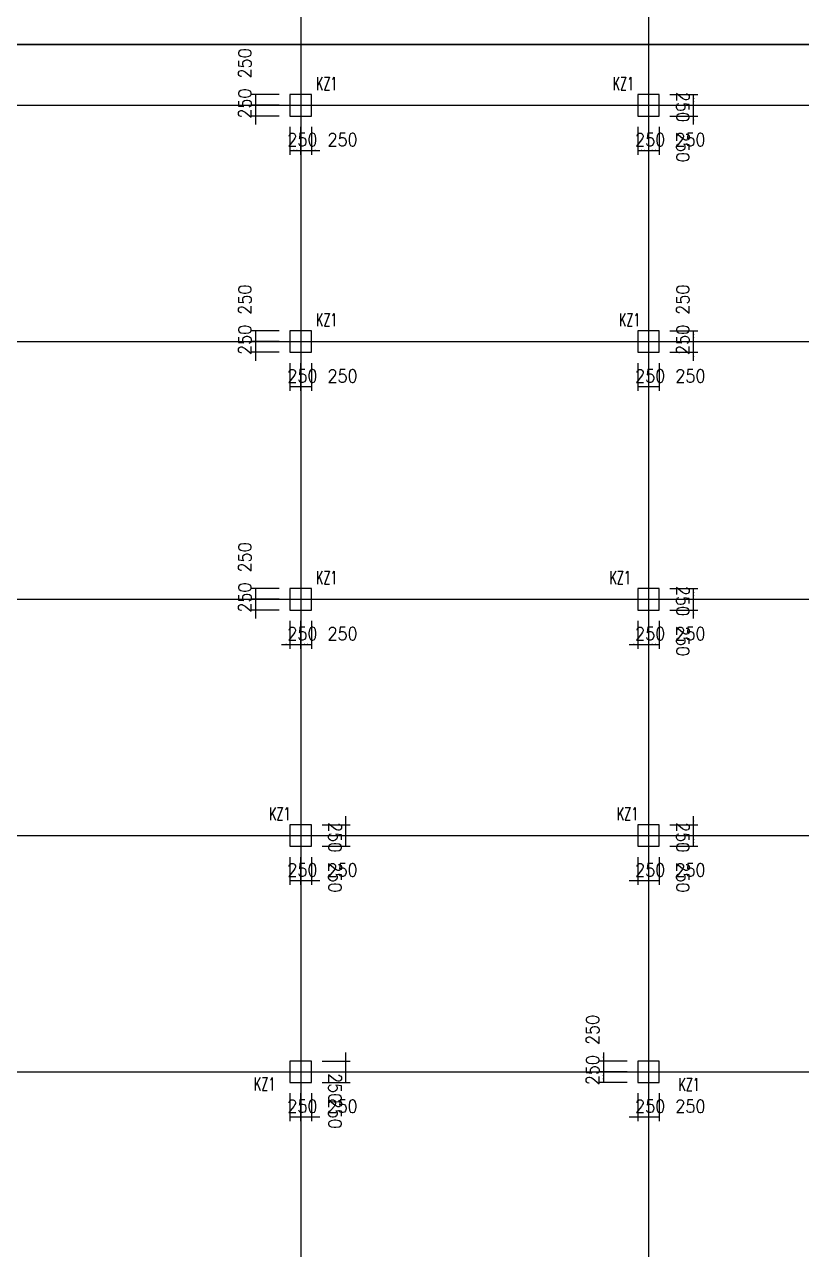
# Model space of a CAD drawing. Extents: x 387171 to 699106, y 11966 to 245688.
# Drawn here: x 556626 to 574722, y 174952 to 203469 of the extents above; entities that cross this region are included whole.
import ezdxf

# ---------------------------------------------------------------- set-up
doc = ezdxf.new("R2010")
doc.units = 0
doc.header["$LTSCALE"] = 100
doc.header["$MEASUREMENT"] = 0
for name, color, linetype in [('COLU', 7, 'Continuous'), ('DIM', 3, 'Continuous'), ('DOTE', 253, 'Continuous'), ('NUM', 7, 'Continuous')]:
    doc.layers.add(name, color=color, linetype=linetype)
doc.styles.get("Standard").update_dxf_attribs({"font": 'standard'})
doc.dimstyles.get("Standard").update_dxf_attribs({"dimtxt": 300, "dimasz": 100, "dimexe": 100, "dimexo": 250, "dimgap": 100, "dimtad": 0, "dimtoh": 1, "dimdec": 0, "dimdsep": 46, "dimcen": 0.09, "dimclrt": 7, "dimadec": 0, "dimazin": 0, "dimtfac": 1, "dimtdec": 4, "dimtofl": 0, "dimtmove": 0, "dimatfit": 3, "dimfxl": 1, "dimtolj": 1, "dimtzin": 0, "dimarcsym": 0})

# ---------------------------------------------------------------- blocks, each defined once
blk = doc.blocks.new('*D2750')
at = {"layer": 'DIM', "color": 0, "linetype": 'ByBlock', "lineweight": -2}
for p, q in [((562558, 201838), (561908, 201838)), ((562008, 201838), (562008, 201588)), ((562558, 201588), (561908, 201588))]:
    blk.add_line(p, q, dxfattribs=at)
for points in [[(562008, 201838), (562025, 201738), (561991, 201738)], [(562008, 201588), (561991, 201688), (562025, 201688)]]:
    blk.add_solid(points, dxfattribs=at)
at = {"layer": 'DIM', "color": 7, "linetype": 'Continuous', "lineweight": -2, "insert": (561758, 202564), "char_height": 300, "width": 566.67, "attachment_point": 5, "rotation": 90}
blk.add_mtext('250', dxfattribs=at)
blk = doc.blocks.new('*D2362')
at = {"layer": 'DIM', "color": 0, "linetype": 'ByBlock', "lineweight": -2}
for p, q in [((562008, 201788), (562008, 201138)), ((562558, 201588), (561908, 201588)), ((562558, 201338), (561908, 201338))]:
    blk.add_line(p, q, dxfattribs=at)
for points in [[(562008, 201588), (561991, 201688), (562025, 201688)], [(562008, 201338), (562025, 201238), (561991, 201238)]]:
    blk.add_solid(points, dxfattribs=at)
at = {"layer": 'DIM', "color": 7, "linetype": 'Continuous', "lineweight": -2, "insert": (561758, 201628), "char_height": 300, "width": 566.67, "attachment_point": 5, "rotation": 90}
blk.add_mtext('250', dxfattribs=at)
blk = doc.blocks.new('*D3269')
at = {"layer": 'DIM', "color": 0, "linetype": 'ByBlock', "lineweight": -2}
for p, q in [((562808, 201088), (562808, 200438)), ((563058, 201088), (563058, 200438)), ((562808, 200538), (563058, 200538))]:
    blk.add_line(p, q, dxfattribs=at)
for points in [[(562808, 200538), (562908, 200555), (562908, 200521)], [(563058, 200538), (562958, 200521), (562958, 200555)]]:
    blk.add_solid(points, dxfattribs=at)
at = {"layer": 'DIM', "color": 7, "linetype": 'Continuous', "lineweight": -2, "insert": (563098, 200788), "char_height": 300, "width": 566.67, "attachment_point": 5}
blk.add_mtext('250', dxfattribs=at)
blk = doc.blocks.new('*D2885')
at = {"layer": 'DIM', "color": 0, "linetype": 'ByBlock', "lineweight": -2}
for p, q in [((563058, 201088), (563058, 200438)), ((563308, 201088), (563308, 200438)), ((562858, 200538), (563508, 200538))]:
    blk.add_line(p, q, dxfattribs=at)
for points in [[(563058, 200538), (562958, 200521), (562958, 200555)], [(563308, 200538), (563408, 200555), (563408, 200521)]]:
    blk.add_solid(points, dxfattribs=at)
at = {"layer": 'DIM', "color": 7, "linetype": 'Continuous', "lineweight": -2, "insert": (564034, 200788), "char_height": 300, "width": 566.67, "attachment_point": 5}
blk.add_mtext('250', dxfattribs=at)
blk = doc.blocks.new('*D3811')
at = {"layer": 'DIM', "color": 0, "linetype": 'ByBlock', "lineweight": -2}
for p, q in [((570908, 201088), (570908, 200438)), ((571158, 201088), (571158, 200438)), ((570908, 200538), (571158, 200538))]:
    blk.add_line(p, q, dxfattribs=at)
for points in [[(570908, 200538), (571008, 200555), (571008, 200521)], [(571158, 200538), (571058, 200521), (571058, 200555)]]:
    blk.add_solid(points, dxfattribs=at)
at = {"layer": 'DIM', "color": 7, "linetype": 'Continuous', "lineweight": -2, "insert": (571198, 200788), "char_height": 300, "width": 566.67, "attachment_point": 5}
blk.add_mtext('250', dxfattribs=at)
blk = doc.blocks.new('*D3416')
at = {"layer": 'DIM', "color": 0, "linetype": 'ByBlock', "lineweight": -2}
for p, q in [((571158, 201088), (571158, 200438)), ((571408, 201088), (571408, 200438)), ((571158, 200538), (571408, 200538))]:
    blk.add_line(p, q, dxfattribs=at)
for points in [[(571158, 200538), (571258, 200555), (571258, 200521)], [(571408, 200538), (571308, 200521), (571308, 200555)]]:
    blk.add_solid(points, dxfattribs=at)
at = {"layer": 'DIM', "color": 7, "linetype": 'Continuous', "lineweight": -2, "insert": (572134, 200788), "char_height": 300, "width": 566.67, "attachment_point": 5}
blk.add_mtext('250', dxfattribs=at)
blk = doc.blocks.new('*D3612')
at = {"layer": 'DIM', "color": 0, "linetype": 'ByBlock', "lineweight": -2}
for p, q in [((572208, 201138), (572208, 201788)), ((571658, 201588), (572308, 201588)), ((571658, 201338), (572308, 201338))]:
    blk.add_line(p, q, dxfattribs=at)
for points in [[(572208, 201588), (572191, 201688), (572225, 201688)], [(572208, 201338), (572225, 201238), (572191, 201238)]]:
    blk.add_solid(points, dxfattribs=at)
at = {"layer": 'DIM', "color": 7, "linetype": 'Continuous', "lineweight": -2, "insert": (571958, 200612), "char_height": 300, "width": 566.67, "attachment_point": 5, "rotation": 270}
blk.add_mtext('250', dxfattribs=at)
blk = doc.blocks.new('*D4491')
at = {"layer": 'DIM', "color": 0, "linetype": 'ByBlock', "lineweight": -2}
for p, q in [((571658, 201838), (572308, 201838)), ((572208, 201588), (572208, 201838)), ((571658, 201588), (572308, 201588))]:
    blk.add_line(p, q, dxfattribs=at)
for points in [[(572208, 201838), (572225, 201738), (572191, 201738)], [(572208, 201588), (572191, 201688), (572225, 201688)]]:
    blk.add_solid(points, dxfattribs=at)
at = {"layer": 'DIM', "color": 7, "linetype": 'Continuous', "lineweight": -2, "insert": (571958, 201548), "char_height": 300, "width": 566.67, "attachment_point": 5, "rotation": 270}
blk.add_mtext('250', dxfattribs=at)
blk = doc.blocks.new('*D4528')
at = {"layer": 'DIM', "color": 0, "linetype": 'ByBlock', "lineweight": -2}
for p, q in [((562558, 196338), (561908, 196338)), ((562008, 196338), (562008, 196088)), ((562558, 196088), (561908, 196088))]:
    blk.add_line(p, q, dxfattribs=at)
for points in [[(562008, 196338), (562025, 196238), (561991, 196238)], [(562008, 196088), (561991, 196188), (562025, 196188)]]:
    blk.add_solid(points, dxfattribs=at)
at = {"layer": 'DIM', "color": 7, "linetype": 'Continuous', "lineweight": -2, "insert": (561758, 197064), "char_height": 300, "width": 566.67, "attachment_point": 5, "rotation": 90}
blk.add_mtext('250', dxfattribs=at)
blk = doc.blocks.new('*D716')
at = {"layer": 'DIM', "color": 0, "linetype": 'ByBlock', "lineweight": -2}
for p, q in [((562008, 196288), (562008, 195638)), ((562558, 196088), (561908, 196088)), ((562558, 195838), (561908, 195838))]:
    blk.add_line(p, q, dxfattribs=at)
for points in [[(562008, 196088), (561991, 196188), (562025, 196188)], [(562008, 195838), (562025, 195738), (561991, 195738)]]:
    blk.add_solid(points, dxfattribs=at)
at = {"layer": 'DIM', "color": 7, "linetype": 'Continuous', "lineweight": -2, "insert": (561758, 196128), "char_height": 300, "width": 566.67, "attachment_point": 5, "rotation": 90}
blk.add_mtext('250', dxfattribs=at)
blk = doc.blocks.new('*D482')
at = {"layer": 'DIM', "color": 0, "linetype": 'ByBlock', "lineweight": -2}
for p, q in [((562808, 195588), (562808, 194938)), ((563058, 195588), (563058, 194938)), ((562808, 195038), (563058, 195038))]:
    blk.add_line(p, q, dxfattribs=at)
for points in [[(562808, 195038), (562908, 195055), (562908, 195021)], [(563058, 195038), (562958, 195021), (562958, 195055)]]:
    blk.add_solid(points, dxfattribs=at)
at = {"layer": 'DIM', "color": 7, "linetype": 'Continuous', "lineweight": -2, "insert": (563098, 195288), "char_height": 300, "width": 566.67, "attachment_point": 5}
blk.add_mtext('250', dxfattribs=at)
blk = doc.blocks.new('*D1232')
at = {"layer": 'DIM', "color": 0, "linetype": 'ByBlock', "lineweight": -2}
for p, q in [((563058, 195588), (563058, 194938)), ((563308, 195588), (563308, 194938)), ((563058, 195038), (563308, 195038))]:
    blk.add_line(p, q, dxfattribs=at)
for points in [[(563058, 195038), (563158, 195055), (563158, 195021)], [(563308, 195038), (563208, 195021), (563208, 195055)]]:
    blk.add_solid(points, dxfattribs=at)
at = {"layer": 'DIM', "color": 7, "linetype": 'Continuous', "lineweight": -2, "insert": (564034, 195288), "char_height": 300, "width": 566.67, "attachment_point": 5}
blk.add_mtext('250', dxfattribs=at)
blk = doc.blocks.new('*D823')
at = {"layer": 'DIM', "color": 0, "linetype": 'ByBlock', "lineweight": -2}
for p, q in [((570908, 195588), (570908, 194938)), ((571158, 195588), (571158, 194938)), ((570908, 195038), (571158, 195038))]:
    blk.add_line(p, q, dxfattribs=at)
for points in [[(570908, 195038), (571008, 195055), (571008, 195021)], [(571158, 195038), (571058, 195021), (571058, 195055)]]:
    blk.add_solid(points, dxfattribs=at)
at = {"layer": 'DIM', "color": 7, "linetype": 'Continuous', "lineweight": -2, "insert": (571198, 195288), "char_height": 300, "width": 566.67, "attachment_point": 5}
blk.add_mtext('250', dxfattribs=at)
blk = doc.blocks.new('*D1746')
at = {"layer": 'DIM', "color": 0, "linetype": 'ByBlock', "lineweight": -2}
for p, q in [((571158, 195588), (571158, 194938)), ((571408, 195588), (571408, 194938)), ((571158, 195038), (571408, 195038))]:
    blk.add_line(p, q, dxfattribs=at)
for points in [[(571158, 195038), (571258, 195055), (571258, 195021)], [(571408, 195038), (571308, 195021), (571308, 195055)]]:
    blk.add_solid(points, dxfattribs=at)
at = {"layer": 'DIM', "color": 7, "linetype": 'Continuous', "lineweight": -2, "insert": (572134, 195288), "char_height": 300, "width": 566.67, "attachment_point": 5}
blk.add_mtext('250', dxfattribs=at)
blk = doc.blocks.new('*D1944')
at = {"layer": 'DIM', "color": 0, "linetype": 'ByBlock', "lineweight": -2}
for p, q in [((572208, 195638), (572208, 196288)), ((571658, 196088), (572308, 196088)), ((571658, 195838), (572308, 195838))]:
    blk.add_line(p, q, dxfattribs=at)
for points in [[(572208, 196088), (572191, 196188), (572225, 196188)], [(572208, 195838), (572225, 195738), (572191, 195738)]]:
    blk.add_solid(points, dxfattribs=at)
at = {"layer": 'DIM', "color": 7, "linetype": 'Continuous', "lineweight": -2, "insert": (571958, 196128), "char_height": 300, "width": 566.67, "attachment_point": 5, "rotation": 90}
blk.add_mtext('250', dxfattribs=at)
blk = doc.blocks.new('*D1682')
at = {"layer": 'DIM', "color": 0, "linetype": 'ByBlock', "lineweight": -2}
for p, q in [((571658, 196338), (572308, 196338)), ((572208, 196088), (572208, 196338)), ((571658, 196088), (572308, 196088))]:
    blk.add_line(p, q, dxfattribs=at)
for points in [[(572208, 196338), (572225, 196238), (572191, 196238)], [(572208, 196088), (572191, 196188), (572225, 196188)]]:
    blk.add_solid(points, dxfattribs=at)
at = {"layer": 'DIM', "color": 7, "linetype": 'Continuous', "lineweight": -2, "insert": (571958, 197064), "char_height": 300, "width": 566.67, "attachment_point": 5, "rotation": 90}
blk.add_mtext('250', dxfattribs=at)
blk = doc.blocks.new('*D1764')
at = {"layer": 'DIM', "color": 0, "linetype": 'ByBlock', "lineweight": -2}
for p, q in [((562558, 190338), (561908, 190338)), ((562008, 190338), (562008, 190088)), ((562558, 190088), (561908, 190088))]:
    blk.add_line(p, q, dxfattribs=at)
for points in [[(562008, 190338), (562025, 190238), (561991, 190238)], [(562008, 190088), (561991, 190188), (562025, 190188)]]:
    blk.add_solid(points, dxfattribs=at)
at = {"layer": 'DIM', "color": 7, "linetype": 'Continuous', "lineweight": -2, "insert": (561758, 191064), "char_height": 300, "width": 566.67, "attachment_point": 5, "rotation": 90}
blk.add_mtext('250', dxfattribs=at)
blk = doc.blocks.new('*D1959')
at = {"layer": 'DIM', "color": 0, "linetype": 'ByBlock', "lineweight": -2}
for p, q in [((562008, 190288), (562008, 189638)), ((562558, 190088), (561908, 190088)), ((562558, 189838), (561908, 189838))]:
    blk.add_line(p, q, dxfattribs=at)
for points in [[(562008, 190088), (561991, 190188), (562025, 190188)], [(562008, 189838), (562025, 189738), (561991, 189738)]]:
    blk.add_solid(points, dxfattribs=at)
at = {"layer": 'DIM', "color": 7, "linetype": 'Continuous', "lineweight": -2, "insert": (561758, 190128), "char_height": 300, "width": 566.67, "attachment_point": 5, "rotation": 90}
blk.add_mtext('250', dxfattribs=at)
blk = doc.blocks.new('*D1710')
at = {"layer": 'DIM', "color": 0, "linetype": 'ByBlock', "lineweight": -2}
for p, q in [((562808, 189588), (562808, 188938)), ((563058, 189588), (563058, 188938)), ((562608, 189038), (563258, 189038))]:
    blk.add_line(p, q, dxfattribs=at)
for points in [[(562808, 189038), (562708, 189021), (562708, 189055)], [(563058, 189038), (563158, 189055), (563158, 189021)]]:
    blk.add_solid(points, dxfattribs=at)
at = {"layer": 'DIM', "color": 7, "linetype": 'Continuous', "lineweight": -2, "insert": (563098, 189288), "char_height": 300, "width": 566.67, "attachment_point": 5}
blk.add_mtext('250', dxfattribs=at)
blk = doc.blocks.new('*D2476')
at = {"layer": 'DIM', "color": 0, "linetype": 'ByBlock', "lineweight": -2}
for p, q in [((563058, 189588), (563058, 188938)), ((563308, 189588), (563308, 188938)), ((563058, 189038), (563308, 189038))]:
    blk.add_line(p, q, dxfattribs=at)
for points in [[(563058, 189038), (563158, 189055), (563158, 189021)], [(563308, 189038), (563208, 189021), (563208, 189055)]]:
    blk.add_solid(points, dxfattribs=at)
at = {"layer": 'DIM', "color": 7, "linetype": 'Continuous', "lineweight": -2, "insert": (564034, 189288), "char_height": 300, "width": 566.67, "attachment_point": 5}
blk.add_mtext('250', dxfattribs=at)
blk = doc.blocks.new('*D2091')
at = {"layer": 'DIM', "color": 0, "linetype": 'ByBlock', "lineweight": -2}
for p, q in [((570908, 189588), (570908, 188938)), ((571158, 189588), (571158, 188938)), ((570708, 189038), (571358, 189038))]:
    blk.add_line(p, q, dxfattribs=at)
for points in [[(570908, 189038), (570808, 189021), (570808, 189055)], [(571158, 189038), (571258, 189055), (571258, 189021)]]:
    blk.add_solid(points, dxfattribs=at)
at = {"layer": 'DIM', "color": 7, "linetype": 'Continuous', "lineweight": -2, "insert": (571198, 189288), "char_height": 300, "width": 566.67, "attachment_point": 5}
blk.add_mtext('250', dxfattribs=at)
blk = doc.blocks.new('*D3005')
at = {"layer": 'DIM', "color": 0, "linetype": 'ByBlock', "lineweight": -2}
for p, q in [((571158, 189588), (571158, 188938)), ((571408, 189588), (571408, 188938)), ((571158, 189038), (571408, 189038))]:
    blk.add_line(p, q, dxfattribs=at)
for points in [[(571158, 189038), (571258, 189055), (571258, 189021)], [(571408, 189038), (571308, 189021), (571308, 189055)]]:
    blk.add_solid(points, dxfattribs=at)
at = {"layer": 'DIM', "color": 7, "linetype": 'Continuous', "lineweight": -2, "insert": (572134, 189288), "char_height": 300, "width": 566.67, "attachment_point": 5}
blk.add_mtext('250', dxfattribs=at)
blk = doc.blocks.new('*D2602')
at = {"layer": 'DIM', "color": 0, "linetype": 'ByBlock', "lineweight": -2}
for p, q in [((572208, 189638), (572208, 190288)), ((571658, 190088), (572308, 190088)), ((571658, 189838), (572308, 189838))]:
    blk.add_line(p, q, dxfattribs=at)
for points in [[(572208, 190088), (572191, 190188), (572225, 190188)], [(572208, 189838), (572225, 189738), (572191, 189738)]]:
    blk.add_solid(points, dxfattribs=at)
at = {"layer": 'DIM', "color": 7, "linetype": 'Continuous', "lineweight": -2, "insert": (571958, 189112), "char_height": 300, "width": 566.67, "attachment_point": 5, "rotation": 270}
blk.add_mtext('250', dxfattribs=at)
blk = doc.blocks.new('*D3509')
at = {"layer": 'DIM', "color": 0, "linetype": 'ByBlock', "lineweight": -2}
for p, q in [((571658, 190338), (572308, 190338)), ((572208, 190088), (572208, 190338)), ((571658, 190088), (572308, 190088))]:
    blk.add_line(p, q, dxfattribs=at)
for points in [[(572208, 190338), (572225, 190238), (572191, 190238)], [(572208, 190088), (572191, 190188), (572225, 190188)]]:
    blk.add_solid(points, dxfattribs=at)
at = {"layer": 'DIM', "color": 7, "linetype": 'Continuous', "lineweight": -2, "insert": (571958, 190048), "char_height": 300, "width": 566.67, "attachment_point": 5, "rotation": 270}
blk.add_mtext('250', dxfattribs=at)
blk = doc.blocks.new('*D2988')
at = {"layer": 'DIM', "color": 0, "linetype": 'ByBlock', "lineweight": -2}
for p, q in [((562808, 184088), (562808, 183438)), ((563058, 184088), (563058, 183438)), ((562808, 183538), (563058, 183538))]:
    blk.add_line(p, q, dxfattribs=at)
for points in [[(562808, 183538), (562908, 183555), (562908, 183521)], [(563058, 183538), (562958, 183521), (562958, 183555)]]:
    blk.add_solid(points, dxfattribs=at)
at = {"layer": 'DIM', "color": 7, "linetype": 'Continuous', "lineweight": -2, "insert": (563098, 183788), "char_height": 300, "width": 566.67, "attachment_point": 5}
blk.add_mtext('250', dxfattribs=at)
blk = doc.blocks.new('*D2585')
at = {"layer": 'DIM', "color": 0, "linetype": 'ByBlock', "lineweight": -2}
for p, q in [((563058, 184088), (563058, 183438)), ((563308, 184088), (563308, 183438)), ((562858, 183538), (563508, 183538))]:
    blk.add_line(p, q, dxfattribs=at)
for points in [[(563058, 183538), (562958, 183521), (562958, 183555)], [(563308, 183538), (563408, 183555), (563408, 183521)]]:
    blk.add_solid(points, dxfattribs=at)
at = {"layer": 'DIM', "color": 7, "linetype": 'Continuous', "lineweight": -2, "insert": (564034, 183788), "char_height": 300, "width": 566.67, "attachment_point": 5}
blk.add_mtext('250', dxfattribs=at)
blk = doc.blocks.new('*D3490')
at = {"layer": 'DIM', "color": 0, "linetype": 'ByBlock', "lineweight": -2}
for p, q in [((563558, 184588), (564208, 184588)), ((564108, 184338), (564108, 184588)), ((563558, 184338), (564208, 184338))]:
    blk.add_line(p, q, dxfattribs=at)
for points in [[(564108, 184588), (564125, 184488), (564091, 184488)], [(564108, 184338), (564091, 184438), (564125, 184438)]]:
    blk.add_solid(points, dxfattribs=at)
at = {"layer": 'DIM', "color": 7, "linetype": 'Continuous', "lineweight": -2, "insert": (563858, 183612), "char_height": 300, "width": 566.67, "attachment_point": 5, "rotation": 270}
blk.add_mtext('250', dxfattribs=at)
blk = doc.blocks.new('*D3691')
at = {"layer": 'DIM', "color": 0, "linetype": 'ByBlock', "lineweight": -2}
for p, q in [((563558, 184838), (564208, 184838)), ((564108, 184388), (564108, 185038)), ((563558, 184588), (564208, 184588))]:
    blk.add_line(p, q, dxfattribs=at)
for points in [[(564108, 184838), (564091, 184938), (564125, 184938)], [(564108, 184588), (564125, 184488), (564091, 184488)]]:
    blk.add_solid(points, dxfattribs=at)
at = {"layer": 'DIM', "color": 7, "linetype": 'Continuous', "lineweight": -2, "insert": (563858, 184548), "char_height": 300, "width": 566.67, "attachment_point": 5, "rotation": 270}
blk.add_mtext('250', dxfattribs=at)
blk = doc.blocks.new('*D3306')
at = {"layer": 'DIM', "color": 0, "linetype": 'ByBlock', "lineweight": -2}
for p, q in [((570908, 184088), (570908, 183438)), ((571158, 184088), (571158, 183438)), ((570708, 183538), (571358, 183538))]:
    blk.add_line(p, q, dxfattribs=at)
for points in [[(570908, 183538), (570808, 183521), (570808, 183555)], [(571158, 183538), (571258, 183555), (571258, 183521)]]:
    blk.add_solid(points, dxfattribs=at)
at = {"layer": 'DIM', "color": 7, "linetype": 'Continuous', "lineweight": -2, "insert": (571198, 183788), "char_height": 300, "width": 566.67, "attachment_point": 5}
blk.add_mtext('250', dxfattribs=at)
blk = doc.blocks.new('*D4192')
at = {"layer": 'DIM', "color": 0, "linetype": 'ByBlock', "lineweight": -2}
for p, q in [((571158, 184088), (571158, 183438)), ((571408, 184088), (571408, 183438)), ((571158, 183538), (571408, 183538))]:
    blk.add_line(p, q, dxfattribs=at)
for points in [[(571158, 183538), (571258, 183555), (571258, 183521)], [(571408, 183538), (571308, 183521), (571308, 183555)]]:
    blk.add_solid(points, dxfattribs=at)
at = {"layer": 'DIM', "color": 7, "linetype": 'Continuous', "lineweight": -2, "insert": (572134, 183788), "char_height": 300, "width": 566.67, "attachment_point": 5}
blk.add_mtext('250', dxfattribs=at)
blk = doc.blocks.new('*D3823')
at = {"layer": 'DIM', "color": 0, "linetype": 'ByBlock', "lineweight": -2}
for p, q in [((571658, 184588), (572308, 184588)), ((572208, 184338), (572208, 184588)), ((571658, 184338), (572308, 184338))]:
    blk.add_line(p, q, dxfattribs=at)
for points in [[(572208, 184588), (572225, 184488), (572191, 184488)], [(572208, 184338), (572191, 184438), (572225, 184438)]]:
    blk.add_solid(points, dxfattribs=at)
at = {"layer": 'DIM', "color": 7, "linetype": 'Continuous', "lineweight": -2, "insert": (571958, 183612), "char_height": 300, "width": 566.67, "attachment_point": 5, "rotation": 270}
blk.add_mtext('250', dxfattribs=at)
blk = doc.blocks.new('*D142')
at = {"layer": 'DIM', "color": 0, "linetype": 'ByBlock', "lineweight": -2}
for p, q in [((571658, 184838), (572308, 184838)), ((572208, 184388), (572208, 185038)), ((571658, 184588), (572308, 184588))]:
    blk.add_line(p, q, dxfattribs=at)
for points in [[(572208, 184838), (572191, 184938), (572225, 184938)], [(572208, 184588), (572225, 184488), (572191, 184488)]]:
    blk.add_solid(points, dxfattribs=at)
at = {"layer": 'DIM', "color": 7, "linetype": 'Continuous', "lineweight": -2, "insert": (571958, 184548), "char_height": 300, "width": 566.67, "attachment_point": 5, "rotation": 270}
blk.add_mtext('250', dxfattribs=at)
blk = doc.blocks.new('*D175')
at = {"layer": 'DIM', "color": 0, "linetype": 'ByBlock', "lineweight": -2}
for p, q in [((562808, 178588), (562808, 177938)), ((563058, 178588), (563058, 177938)), ((562808, 178038), (563058, 178038))]:
    blk.add_line(p, q, dxfattribs=at)
for points in [[(562808, 178038), (562908, 178055), (562908, 178021)], [(563058, 178038), (562958, 178021), (562958, 178055)]]:
    blk.add_solid(points, dxfattribs=at)
at = {"layer": 'DIM', "color": 7, "linetype": 'Continuous', "lineweight": -2, "insert": (563098, 178288), "char_height": 300, "width": 566.67, "attachment_point": 5}
blk.add_mtext('250', dxfattribs=at)
blk = doc.blocks.new('*D4349')
at = {"layer": 'DIM', "color": 0, "linetype": 'ByBlock', "lineweight": -2}
for p, q in [((563058, 178588), (563058, 177938)), ((563308, 178588), (563308, 177938)), ((562858, 178038), (563508, 178038))]:
    blk.add_line(p, q, dxfattribs=at)
for points in [[(563058, 178038), (562958, 178021), (562958, 178055)], [(563308, 178038), (563408, 178055), (563408, 178021)]]:
    blk.add_solid(points, dxfattribs=at)
at = {"layer": 'DIM', "color": 7, "linetype": 'Continuous', "lineweight": -2, "insert": (564034, 178288), "char_height": 300, "width": 566.67, "attachment_point": 5}
blk.add_mtext('250', dxfattribs=at)
blk = doc.blocks.new('*D4531')
at = {"layer": 'DIM', "color": 0, "linetype": 'ByBlock', "lineweight": -2}
for p, q in [((563558, 179088), (564208, 179088)), ((563558, 178838), (564208, 178838)), ((564108, 178838), (564108, 179088))]:
    blk.add_line(p, q, dxfattribs=at)
for points in [[(564108, 179088), (564125, 178988), (564091, 178988)], [(564108, 178838), (564091, 178938), (564125, 178938)]]:
    blk.add_solid(points, dxfattribs=at)
at = {"layer": 'DIM', "color": 7, "linetype": 'Continuous', "lineweight": -2, "insert": (563858, 178112), "char_height": 300, "width": 566.67, "attachment_point": 5, "rotation": 270}
blk.add_mtext('250', dxfattribs=at)
blk = doc.blocks.new('*D848')
at = {"layer": 'DIM', "color": 0, "linetype": 'ByBlock', "lineweight": -2}
for p, q in [((564108, 178888), (564108, 179538)), ((563558, 179338), (564208, 179338)), ((563558, 179088), (564208, 179088))]:
    blk.add_line(p, q, dxfattribs=at)
for points in [[(564108, 179338), (564091, 179438), (564125, 179438)], [(564108, 179088), (564125, 178988), (564091, 178988)]]:
    blk.add_solid(points, dxfattribs=at)
at = {"layer": 'DIM', "color": 7, "linetype": 'Continuous', "lineweight": -2, "insert": (563858, 178705), "char_height": 300, "width": 566.67, "attachment_point": 5, "rotation": 270}
blk.add_mtext('250', dxfattribs=at)
blk = doc.blocks.new('*D486')
at = {"layer": 'DIM', "color": 0, "linetype": 'ByBlock', "lineweight": -2}
for p, q in [((570108, 179538), (570108, 178888)), ((570658, 179338), (570008, 179338)), ((570658, 179088), (570008, 179088))]:
    blk.add_line(p, q, dxfattribs=at)
for points in [[(570108, 179338), (570091, 179438), (570125, 179438)], [(570108, 179088), (570125, 178988), (570091, 178988)]]:
    blk.add_solid(points, dxfattribs=at)
at = {"layer": 'DIM', "color": 7, "linetype": 'Continuous', "lineweight": -2, "insert": (569858, 180064), "char_height": 300, "width": 566.67, "attachment_point": 5, "rotation": 90}
blk.add_mtext('250', dxfattribs=at)
blk = doc.blocks.new('*D1369')
at = {"layer": 'DIM', "color": 0, "linetype": 'ByBlock', "lineweight": -2}
for p, q in [((570658, 179088), (570008, 179088)), ((570658, 178838), (570008, 178838)), ((570108, 179088), (570108, 178838))]:
    blk.add_line(p, q, dxfattribs=at)
for points in [[(570108, 179088), (570125, 178988), (570091, 178988)], [(570108, 178838), (570091, 178938), (570125, 178938)]]:
    blk.add_solid(points, dxfattribs=at)
at = {"layer": 'DIM', "color": 7, "linetype": 'Continuous', "lineweight": -2, "insert": (569858, 179128), "char_height": 300, "width": 566.67, "attachment_point": 5, "rotation": 90}
blk.add_mtext('250', dxfattribs=at)
blk = doc.blocks.new('*D981')
at = {"layer": 'DIM', "color": 0, "linetype": 'ByBlock', "lineweight": -2}
for p, q in [((570908, 178588), (570908, 177938)), ((571158, 178588), (571158, 177938)), ((570708, 178038), (571358, 178038))]:
    blk.add_line(p, q, dxfattribs=at)
for points in [[(570908, 178038), (570808, 178021), (570808, 178055)], [(571158, 178038), (571258, 178055), (571258, 178021)]]:
    blk.add_solid(points, dxfattribs=at)
at = {"layer": 'DIM', "color": 7, "linetype": 'Continuous', "lineweight": -2, "insert": (571198, 178288), "char_height": 300, "width": 566.67, "attachment_point": 5}
blk.add_mtext('250', dxfattribs=at)
blk = doc.blocks.new('*D1750')
at = {"layer": 'DIM', "color": 0, "linetype": 'ByBlock', "lineweight": -2}
for p, q in [((571158, 178588), (571158, 177938)), ((571408, 178588), (571408, 177938)), ((571158, 178038), (571408, 178038))]:
    blk.add_line(p, q, dxfattribs=at)
for points in [[(571158, 178038), (571258, 178055), (571258, 178021)], [(571408, 178038), (571308, 178021), (571308, 178055)]]:
    blk.add_solid(points, dxfattribs=at)
at = {"layer": 'DIM', "color": 7, "linetype": 'Continuous', "lineweight": -2, "insert": (572134, 178288), "char_height": 300, "width": 566.67, "attachment_point": 5}
blk.add_mtext('250', dxfattribs=at)
blk = doc.blocks.new('后浇带现场')
at = {"color": 6, "lineweight": 30}
blk.add_lwpolyline([(714656, 762040), (714656, 738930), (710056, 738930), (710056, 730049), (775507, 730049), (775507, 772730)], dxfattribs=at)

msp = doc.modelspace()

# ---------------------------------------------------------------- linework, layer by layer
at = {"layer": 'COLU'}
for points in [[(562808.1, 201337.9), (563308.1, 201337.9), (563308.1, 201837.9), (562808.1, 201837.9)], [(570908.1, 201337.9), (571408.1, 201337.9), (571408.1, 201837.9), (570908.1, 201837.9)], [(562808.1, 195837.9), (563308.1, 195837.9), (563308.1, 196337.9), (562808.1, 196337.9)], [(570908.1, 195837.9), (571408.1, 195837.9), (571408.1, 196337.9), (570908.1, 196337.9)], [(562808.1, 189837.9), (563308.1, 189837.9), (563308.1, 190337.9), (562808.1, 190337.9)], [(570908.1, 189837.9), (571408.1, 189837.9), (571408.1, 190337.9), (570908.1, 190337.9)], [(562808.1, 184337.9), (563308.1, 184337.9), (563308.1, 184837.9), (562808.1, 184837.9)], [(570908.1, 184337.9), (571408.1, 184337.9), (571408.1, 184837.9), (570908.1, 184837.9)], [(562808.1, 178837.9), (563308.1, 178837.9), (563308.1, 179337.9), (562808.1, 179337.9)], [(570908.1, 178837.9), (571408.1, 178837.9), (571408.1, 179337.9), (570908.1, 179337.9)]]:
    msp.add_lwpolyline(points, close=True, dxfattribs=at)
at = {"layer": 'DOTE'}
for p, q in [((571158.1, 213087.9), (571158.1, 94087.9)), ((563058.1, 210429.3), (563058.1, 84089.2)), ((545881.1, 201587.9), (664518.6, 201587.9)), ((534043.3, 196087.9), (664518.6, 196087.9)), ((534043.3, 190087.9), (664518.6, 190087.9)), ((534043.3, 184587.9), (581889.7, 184587.9)), ((517702.3, 179087.9), (579258.1, 179087.9))]:
    msp.add_line(p, q, dxfattribs=at)

# ---------------------------------------------------------------- block references
at = {"color": 3, "lineweight": 30}
msp.add_blockref('后浇带现场', (-182998.7, -527042.1), dxfattribs=at)

# ---------------------------------------------------------------- texts
at = {"layer": 'NUM', "color": 200, "width": 0.7}
for p in [(563414.1, 201944), (570322.3, 201944), (563414.1, 196444), (570470.4, 196444), (563414.1, 190444), (570247.6, 190444), (562321.2, 184944), (570421.2, 184944), (561969.3, 178651.9), (571853.6, 178642.2)]:
    msp.add_text('KZ1', height=300, dxfattribs=at).set_placement(p)

# ---------------------------------------------------------------- dimensions: what is measured, and where the dimension line sits
at = {"layer": 'DIM', "color": 200}
for p1, p2, picture, middle in [((562808.1, 201837.9), (562808.1, 201587.9), '*D2750', (561758.1, 202056)), ((562808.1, 201587.9), (562808.1, 201337.9), '*D2362', (561758.1, 201119.9)), ((571408.1, 201587.9), (571408.1, 201837.9), '*D4491', (571958.1, 202056)), ((571408.1, 201337.9), (571408.1, 201587.9), '*D3612', (571958.1, 201119.9)), ((562808.1, 201337.9), (563058.1, 201337.9), '*D3269', (562590, 200787.9)), ((563058.1, 201337.9), (563308.1, 201337.9), '*D2885', (563526.1, 200787.9)), ((570908.1, 201337.9), (571158.1, 201337.9), '*D3811', (570690, 200787.9)), ((571158.1, 201337.9), (571408.1, 201337.9), '*D3416', (571626.1, 200787.9)), ((562808.1, 196337.9), (562808.1, 196087.9), '*D4528', (561758.1, 196556)), ((571408.1, 196087.9), (571408.1, 196337.9), '*D1682', (571958.1, 196556)), ((562808.1, 196087.9), (562808.1, 195837.9), '*D716', (561758.1, 195619.9)), ((571408.1, 195837.9), (571408.1, 196087.9), '*D1944', (571958.1, 195619.9)), ((562808.1, 195837.9), (563058.1, 195837.9), '*D482', (562590, 195287.9)), ((563058.1, 195837.9), (563308.1, 195837.9), '*D1232', (563526.1, 195287.9)), ((570908.1, 195837.9), (571158.1, 195837.9), '*D823', (570690, 195287.9)), ((571158.1, 195837.9), (571408.1, 195837.9), '*D1746', (571626.1, 195287.9)), ((562808.1, 190337.9), (562808.1, 190087.9), '*D1764', (561758.1, 190556)), ((571408.1, 190087.9), (571408.1, 190337.9), '*D3509', (571958.1, 190556)), ((562808.1, 190087.9), (562808.1, 189837.9), '*D1959', (561758.1, 189619.9)), ((571408.1, 189837.9), (571408.1, 190087.9), '*D2602', (571958.1, 189619.9)), ((562808.1, 189837.9), (563058.1, 189837.9), '*D1710', (562590, 189287.9)), ((563058.1, 189837.9), (563308.1, 189837.9), '*D2476', (563526.1, 189287.9)), ((570908.1, 189837.9), (571158.1, 189837.9), '*D2091', (570690, 189287.9)), ((571158.1, 189837.9), (571408.1, 189837.9), '*D3005', (571626.1, 189287.9)), ((563308.1, 184587.9), (563308.1, 184837.9), '*D3691', (563858.1, 185056)), ((571408.1, 184587.9), (571408.1, 184837.9), '*D142', (571958.1, 185056)), ((563308.1, 184337.9), (563308.1, 184587.9), '*D3490', (563858.1, 184119.9)), ((571408.1, 184337.9), (571408.1, 184587.9), '*D3823', (571958.1, 184119.9)), ((562808.1, 184337.9), (563058.1, 184337.9), '*D2988', (562590, 183787.9)), ((563058.1, 184337.9), (563308.1, 184337.9), '*D2585', (563526.1, 183787.9)), ((570908.1, 184337.9), (571158.1, 184337.9), '*D3306', (570690, 183787.9)), ((571158.1, 184337.9), (571408.1, 184337.9), '*D4192', (571626.1, 183787.9)), ((570908.1, 179337.9), (570908.1, 179087.9), '*D486', (569858.1, 179556)), ((563308.1, 179087.9), (563308.1, 179337.9), '*D848', (563858.1, 179212.9)), ((570908.1, 179087.9), (570908.1, 178837.9), '*D1369', (569858.1, 178619.9)), ((562808.1, 178837.9), (563058.1, 178837.9), '*D175', (562590, 178287.9)), ((563058.1, 178837.9), (563308.1, 178837.9), '*D4349', (563526.1, 178287.9)), ((563308.1, 178837.9), (563308.1, 179087.9), '*D4531', (563858.1, 178619.9)), ((570908.1, 178837.9), (571158.1, 178837.9), '*D981', (570690, 178287.9)), ((571158.1, 178837.9), (571408.1, 178837.9), '*D1750', (571626.1, 178287.9))]:
    dim = msp.add_aligned_dim(p1=p1, p2=p2, distance=-800, dimstyle='Standard', dxfattribs=at)
    dim.commit()
    dim.dimension.update_dxf_attribs({"geometry": picture, "text_midpoint": middle})

doc.saveas('drawing.dxf')
